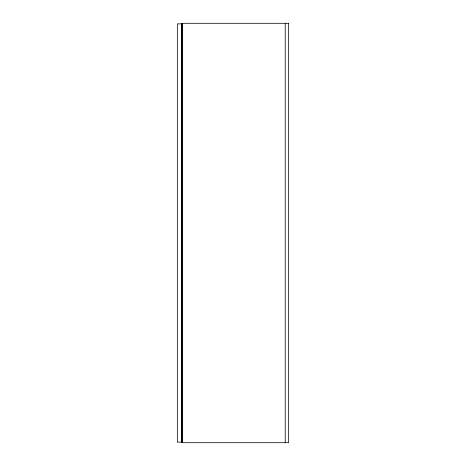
<?xml version="1.0" encoding="UTF-8"?>
<svg xmlns="http://www.w3.org/2000/svg" width="466" height="466" viewBox="0 0 466 466"><rect width="100%" height="100%" fill="white"/><g stroke="black" fill="none" stroke-linecap="round" stroke-linejoin="round"><path stroke-width="0.7" d="M285.233 23.3L285.233 442.7M182.293 23.3L182.293 442.7M288.664 23.3L181.909 23.3L181.909 442.7L288.664 442.7L288.664 23.3M181.717 23.871L177.336 23.871L177.336 442.129L181.717 442.129L181.717 23.871"/></g></svg>
